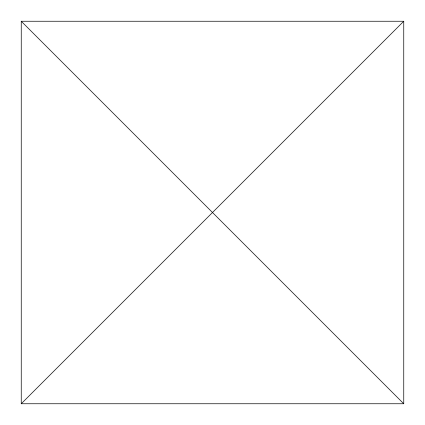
<?xml version="1.0" encoding="UTF-8"?>
<svg xmlns="http://www.w3.org/2000/svg" width="425" height="425" viewBox="0 0 425 425"><rect width="100%" height="100%" fill="white"/><g stroke="black" fill="none" stroke-linecap="round" stroke-linejoin="round"><path stroke-width="0.64" d="M21.25 403.75L403.75 21.25L403.75 403.75L21.25 403.75L21.25 21.25L403.75 21.25M21.25 21.25L403.75 403.75"/></g></svg>
